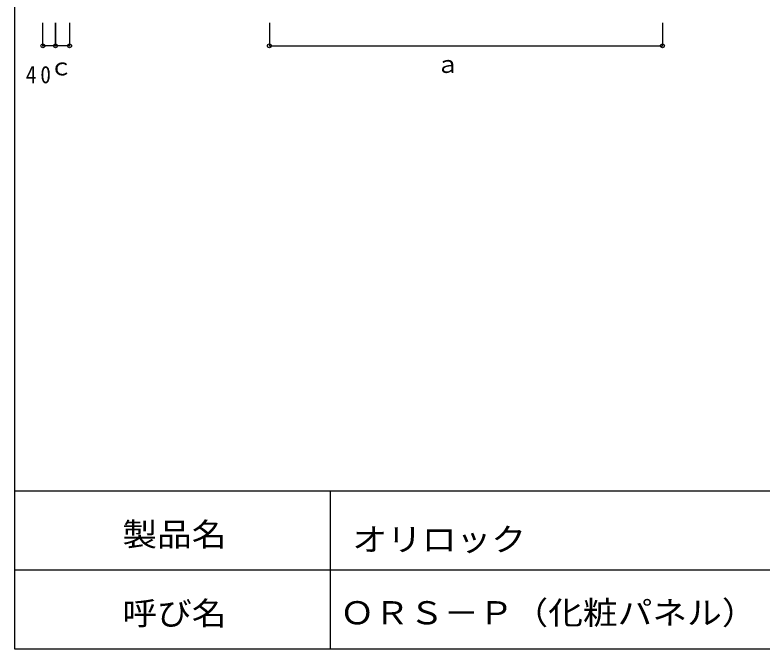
# Model space of a CAD drawing. Units: millimetres, scale not verified. Extents: x -3240 to 3258, y -2238 to 2135.
# Drawn here: x -3240 to -873, y -2238 to -230 of the extents above; entities that cross this region are included whole.
import ezdxf
from ezdxf.enums import TextEntityAlignment as Align

# ---------------------------------------------------------------- set-up
doc = ezdxf.new("R2010")
doc.units = ezdxf.units.MM
doc.header["$LTSCALE"] = 25
doc.header["$PDMODE"] = 32
doc.header["$PDSIZE"] = 12.5
for name, color, linetype in [('0-0', 2, 'Continuous'), ('0-1', 7, 'Continuous'), ('0-F', 7, 'Continuous')]:
    doc.layers.add(name, color=color, linetype=linetype)
doc.styles.add('ＭＳ ゴシック', font='')
doc.styles.get('ＭＳ ゴシック').set_extended_font_data('MS Gothic')

msp = doc.modelspace()

# ---------------------------------------------------------------- linework, layer by layer
at = {"layer": '0-0', "color": 7}
for p, q in [((-2433.89, -254.97), (-2433.89, -328.14)), ((-1188.89, -254.97), (-1188.89, -328.14)), ((-2433.89, -328.14), (-1188.89, -328.14))]:
    msp.add_line(p, q, dxfattribs=at)
at = {"layer": '0-0', "color": 4}
for p in [(-2433.89, -328.14), (-1188.89, -328.14)]:
    msp.add_point(p, dxfattribs=at)
at = {"layer": '0-1'}
for p, q in [((-3151.19, -328.14), (-3151.19, -254.97)), ((-3111.19, -328.14), (-3111.19, -254.97)), ((-3111.19, -328.14), (-3151.19, -328.14))]:
    msp.add_line(p, q, dxfattribs=at)
for p in [(-3151.19, -328.14), (-3111.19, -328.14)]:
    msp.add_point(p, dxfattribs=at)
at = {"layer": '0-F'}
for p, q in [((-3111.19, -254.97), (-3111.19, -328.14)), ((-3066.69, -254.97), (-3066.69, -328.14)), ((-3066.69, -328.14), (-3111.19, -328.14))]:
    msp.add_line(p, q, dxfattribs=at)
at = {"layer": '0-F', "color": 2}
for p, q in [((3257.73, -1738.34), (-3239.67, -1738.34)), ((-2240.07, -2238.14), (-2240.07, -1738.34)), ((3257.73, -1988.24), (-3239.67, -1988.24)), ((3257.73, -2238.14), (-3239.67, -2238.14))]:
    msp.add_line(p, q, dxfattribs=at)
msp.add_lwpolyline([(-3239.67, -2238.14), (-3239.67, 2135.11), (3257.73, 2135.11), (3257.73, -2238.14)], dxfattribs=at)
at = {"layer": '0-F'}
for p in [(-3111.19, -328.14), (-3066.69, -328.14)]:
    msp.add_point(p, dxfattribs=at)

# ---------------------------------------------------------------- texts
at = {"layer": '0-1', "style": 'ＭＳ ゴシック'}
for s, p in [('ａ', (-1906.64, -430.5)), ('ｃ', (-3131.07, -438.29))]:
    msp.add_text(s, height=54.99, dxfattribs=at).set_placement(p, align=Align.BOTTOM_LEFT)
at = {"layer": '0-1', "insert": (-3205.13, -447.63), "char_height": 54.99, "attachment_point": 7, "style": 'ＭＳ ゴシック'}
msp.add_mtext('\\T1.36;\\W0.9;40', dxfattribs=at)
at = {"layer": '0-F', "style": 'ＭＳ ゴシック', "width": 1.1}
for s, p in [('製品名', (-2899.62, -1933.8)), ('オリロック', (-2171.08, -1949.58)), ('呼び名', (-2899.62, -2183.7)), ('ＯＲＳ－Ｐ（化粧パネル）', (-2210.69, -2181.9))]:
    msp.add_text(s, height=73.31, dxfattribs=at).set_placement(p, align=Align.BOTTOM_LEFT)

doc.saveas('drawing.dxf')
